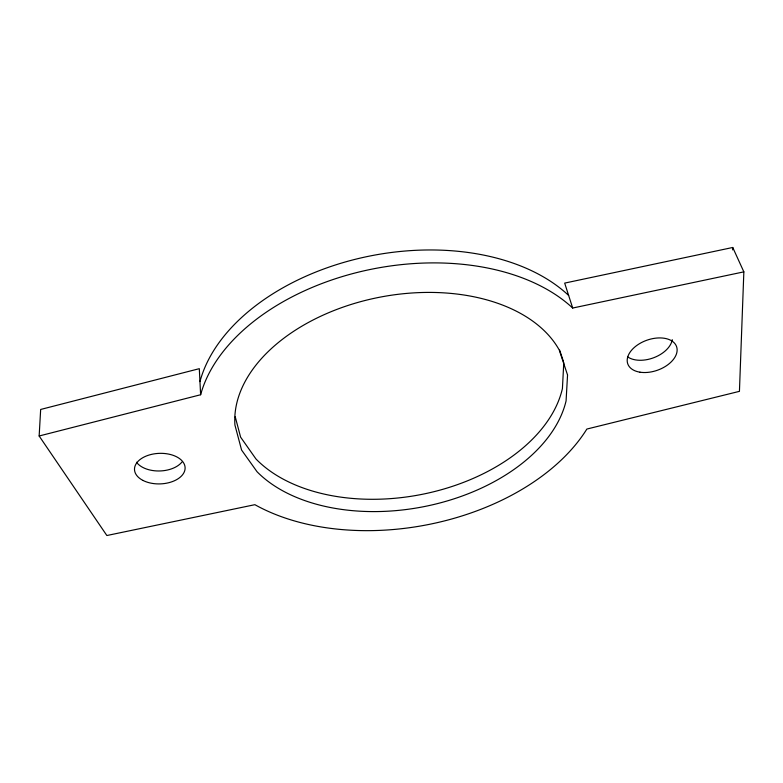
<?xml version="1.0" encoding="UTF-8"?>
<svg xmlns="http://www.w3.org/2000/svg" width="783" height="783" viewBox="0 0 783 783"><rect width="100%" height="100%" fill="white"/><g stroke="black" fill="none" stroke-linecap="round" stroke-linejoin="round"><path stroke-width="1.17" d="M732.673 249.904L732.741 247.477L564.68 283.103L572.686 308.032L743.85 271.858L732.741 247.477M743.85 271.858L739.436 391.343L586.859 429.055A205.185 130.741 -10.5 0 1 254.886 504.683L106.86 535.523L39.15 435.994L40.667 409.46L199.303 368.676L200.624 394.749L39.15 435.994M563.789 362.558L562.419 388.564A166.916 107.398 -10.5 0 1 429.466 492.761A166.916 107.398 -10.5 0 1 255.972 458.975L240.616 437.159L235.233 416.791M559.649 350.118L563.408 361.423M200.624 394.749A205.185 130.741 -10.5 0 1 362.255 271.231A205.185 130.741 -10.5 0 1 572.686 308.032M199.959 381.595A203.423 131.211 -10.5 0 1 359.965 258.165A203.423 131.211 -10.5 0 1 568.644 295.455M672.264 339.675A25.673 15.973 -19.6 0 1 654.04 357.606A25.673 15.973 -19.6 0 1 627.702 356.911M181.94 462.058A25.115 15.337 -1.9 0 1 158.822 470.984A25.115 15.337 -1.9 0 1 136.506 462.244M567.548 374.969L566.08 400.896A168.355 107.007 -10.5 0 1 431.825 504.957A168.355 107.007 -10.5 0 1 257.039 471.728L241.585 450.039L234.929 425.061A168.355 107.007 -10.5 0 1 370.496 299.175A168.355 107.007 -10.5 0 1 559.238 350.011L567.548 374.969M142.907 480.4A25.32 15.278 -2.1 0 0 184.573 471.18A25.32 15.278 -2.1 0 0 151.912 454.287A25.32 15.278 -2.1 0 0 142.907 480.4M639.985 372.189A25.888 15.914 -19.5 0 0 677.129 349.737A25.888 15.914 -19.5 0 0 639.329 343.776A25.888 15.914 -19.5 0 0 639.985 372.189"/></g></svg>
